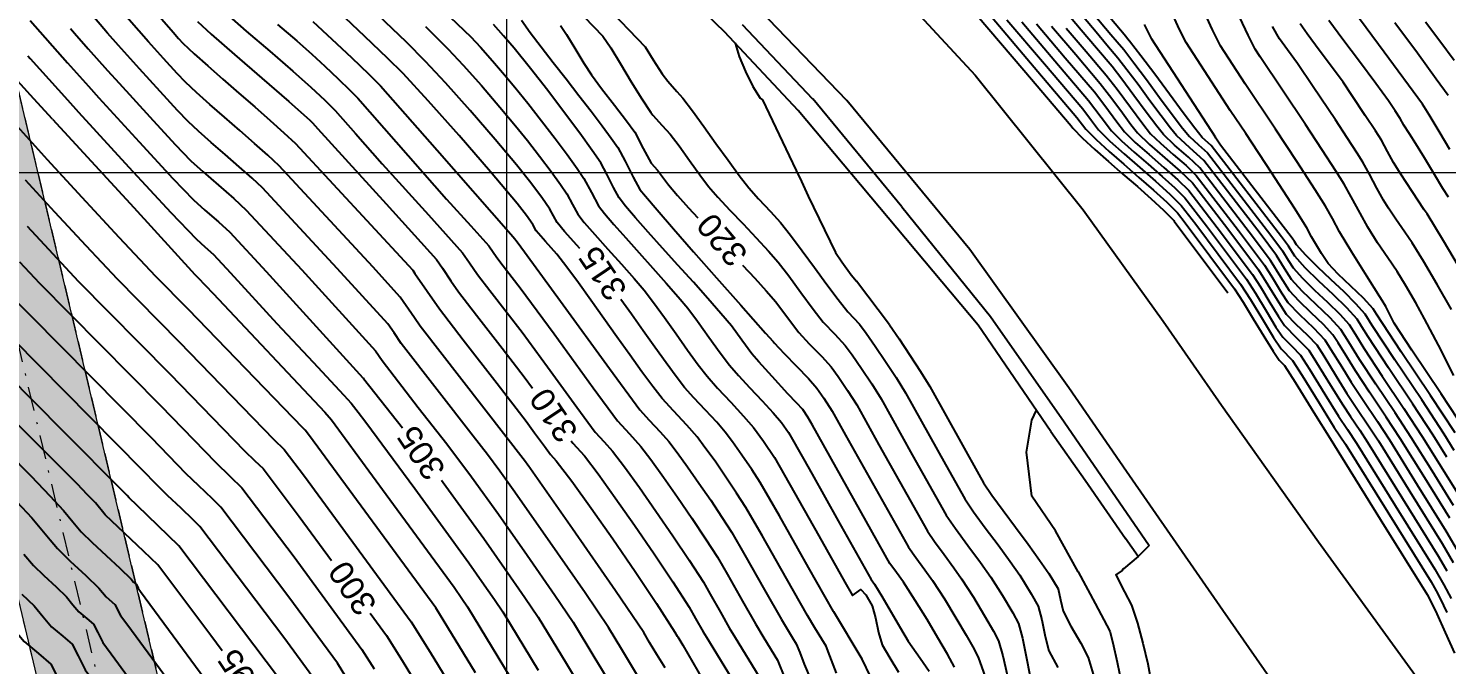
# Model space of a CAD drawing. Extents: x 61466 to 63015, y 108404 to 110397.
# Drawn here: x 62902.7 to 62976.7, y 108574.3 to 108607.5 of the extents above; entities that cross this region are included whole.
import ezdxf
from ezdxf.enums import TextEntityAlignment as Align

# ---------------------------------------------------------------- set-up
doc = ezdxf.new("R2010")
doc.units = 0
doc.header["$LTSCALE"] = 1.000015
doc.header["$MEASUREMENT"] = 0
for name, pattern in [('NASCOSTA', [9.525, 6.35, -3.175]), ('TRATTEGGIATA', [0.75, 0.5, -0.25]), ('TRATTOPUNTO2', [0.5, 0.25, -0.125, 0, -0.125])]:
    doc.linetypes.add(name, pattern=pattern)
for name, color, linetype in [('Bâti', 7, 'Continuous'), ('coordinate', 2, 'Continuous'), ('curve livello 5m', 7, 'Continuous'), ('LIN010TR', 2, 'NASCOSTA'), ('LIN025CO', 7, 'Continuous'), ('Strade', 7, 'Continuous'), ('TRATTCOLO-30', 253, 'Continuous'), ('TRATTCOLO-32', 255, 'Continuous')]:
    doc.layers.add(name, color=color, linetype=linetype)
doc.layers.add('Colori bordi', color=5, linetype='Continuous', plot=False)
doc.layers.add('no_plot', color=5, linetype='Continuous', plot=False)
doc.styles.add('ARIAL', font='arial.ttf')

# ---------------------------------------------------------------- blocks, each defined once
blk = doc.blocks.new('CONTORNO')
at = {"layer": 'Colori bordi', "lineweight": 0, "ltscale": 2, "flags": 128}
for points in [[(-22.578, 81.44), (16.586, -82.868), (15.866, -82.007), (19.27, -96.287), (18.407, -96.98), (19.153, -100.108)], [(28.44, -103.877), (26.165, -94.334), (26.165, -94.334), (25.446, -93.474), (-6.877, 42.135)]]:
    blk.add_lwpolyline(points, dxfattribs=at)

msp = doc.modelspace()

# ---------------------------------------------------------------- hatches: boundary and pattern name
at = {"layer": 'TRATTCOLO-30', "linetype": 'Continuous', "lineweight": 0}
h = msp.add_hatch(color=256, dxfattribs=at)
h.dxf.hatch_style = 1
h.paths.add_polyline_path([(62897.013, 108625.982), (62894.017, 108625.268), (62906.525, 108572.792), (62909.521, 108573.506)])
h.paths.add_polyline_path([(62894.017, 108625.268), (62891.021, 108624.553), (62903.529, 108572.077), (62906.525, 108572.792)])
h.paths.add_polyline_path([(62882.113, 108675.211), (62879.117, 108674.497), (62891.021, 108624.553), (62894.017, 108625.268)])
h.paths.add_polyline_path([(62885.109, 108675.925), (62882.113, 108675.211), (62894.017, 108625.268), (62897.013, 108625.982)])

# ---------------------------------------------------------------- linework, layer by layer
at = {"layer": 'Bâti', "linetype": 'Continuous'}
for p, q in [((62935.341, 108610.933), (62939.045, 108607.341)), ((62942.897, 108603.235), (62939.045, 108607.341)), ((62939.965, 108607.717), (62943.643, 108603.84)), ((62948.308, 108598.213), (62943.655, 108603.848)), ((62952.284, 108592.042), (62942.897, 108603.235)), ((62948.301, 108598.208), (62952.936, 108592.494)), ((62952.936, 108592.494), (62956.782, 108587.012)), ((62956.089, 108586.509), (62952.284, 108592.042)), ((62956.089, 108586.509), (62952.284, 108592.042)), ((62956.089, 108586.509), (62957.88, 108583.96)), ((62956.782, 108587.012), (62961.214, 108580.556)), ((62957.88, 108583.96), (62959.988, 108580.924)), ((62960.644, 108579.986), (62959.988, 108580.924)), ((62961.214, 108580.556), (62960.648, 108579.99))]:
    msp.add_line(p, q, dxfattribs=at)
at = {"layer": 'coordinate', "linetype": 'Continuous', "lineweight": 0}
for p, q in [((62927.666, 108694.377), (62927.666, 108403.974)), ((62875.41, 108600), (63014.666, 108600))]:
    msp.add_line(p, q, dxfattribs=at)
at = {"layer": 'curve livello 5m', "color": 2}
msp.add_line((62902.809, 108607.927), (62904.748, 108605.726), dxfattribs=at)
at = {"layer": 'curve livello 5m', "color": 2, "flags": 128}
for points in [[(62976.758, 108585.159), (62976.043, 108586.308), (62974.981, 108587.918), (62973.712, 108589.815), (62972.644, 108591.435), (62972.317, 108591.961), (62972.072, 108592.353), (62971.529, 108592.954), (62970.827, 108593.637), (62970.071, 108594.347), (62969.367, 108595.031), (62968.821, 108595.636), (62968.488, 108596.166), (62968.121, 108596.655), (62964.453, 108601.415), (62963.99, 108601.838), (62963.601, 108602.318), (62963, 108603.114), (62962.272, 108604.096), (62961.504, 108605.134), (62960.783, 108606.098), (62960.196, 108606.857), (62960.093, 108606.978), (62959.992, 108607.097), (62952.654, 108615.832)], [(62931.492, 108596.035), (62931.335, 108596.21), (62930.696, 108596.923), (62930.305, 108597.396), (62929.935, 108598.096), (62929.512, 108598.696), (62928.864, 108599.553), (62928.186, 108600.409), (62927.079, 108601.729), (62925.773, 108603.237), (62924.487, 108604.678), (62923.446, 108605.801), (62922.448, 108606.795), (62920.969, 108608.216)], [(62911.53, 108607.874), (62912.258, 108607.211), (62913.469, 108606.159), (62914.903, 108604.925), (62916.3, 108603.717), (62917.4, 108602.743), (62917.4, 108602.743), (62917.545, 108602.604), (62917.826, 108602.285), (62921.38, 108598.373), (62924.005, 108595.47), (62924.005, 108595.47), (62924.322, 108595.019), (62924.77, 108594.353), (62925.162, 108593.786), (62925.162, 108593.786), (62926.099, 108592.564), (62927.446, 108590.841), (62928.591, 108589.357), (62928.591, 108589.357), (62929.027, 108588.763)], [(62930.492, 108607.666), (62930.801, 108607.202), (62931.24, 108606.483), (62931.708, 108605.714), (62932.102, 108605.1), (62932.102, 108605.1), (62932.63, 108604.386), (62933.299, 108603.525), (62933.935, 108602.704), (62934.363, 108602.11), (62934.363, 108602.11), (62934.807, 108601.265), (62935.221, 108600.49), (62935.221, 108600.49), (62935.547, 108600.131), (62936.117, 108599.357), (62936.594, 108598.802), (62937.174, 108598.161), (62937.66, 108597.64)], [(62956.116, 108607.645), (62957.382, 108606.157), (62958.667, 108604.648), (62959.146, 108604.021), (62959.73, 108603.234), (62960.267, 108602.512), (62960.609, 108602.079), (62960.609, 108602.079), (62961.234, 108601.475), (62962.035, 108600.776), (62962.84, 108600.075), (62963.476, 108599.462), (62963.476, 108599.462), (62965.325, 108597.062), (62966.921, 108594.931), (62967.417, 108594.148), (62967.977, 108593.227), (62968.37, 108592.625), (62968.37, 108592.625), (62968.863, 108592.107), (62969.476, 108591.528), (62969.967, 108591.012), (62969.967, 108591.012), (62970.332, 108590.438), (62970.977, 108589.39), (62971.541, 108588.487), (62971.541, 108588.487), (62972.056, 108587.705), (62972.669, 108586.789), (62973.181, 108586.012), (62973.181, 108586.012), (62974.827, 108583.367), (62976.514, 108580.655), (62977.085, 108579.664)], [(62976.995, 108592.869), (62976.256, 108594.159), (62975.532, 108595.39), (62974.947, 108596.345), (62974.561, 108596.903), (62974.099, 108597.568), (62973.716, 108598.147), (62973.451, 108598.563), (62973.107, 108599.181), (62972.713, 108599.921), (62972.366, 108600.544), (62972.074, 108601.006), (62971.545, 108601.822), (62970.938, 108602.747), (62969.786, 108604.478), (62968.966, 108605.685), (62968.439, 108606.396), (62968.012, 108606.976), (62967.653, 108607.62)], [(62977.138, 108605.855), (62976.394, 108606.853), (62975.648, 108607.839)], [(62904.748, 108605.726), (62904.904, 108605.553)], [(62904.904, 108605.553), (62905.85, 108604.503)], [(62905.85, 108604.503), (62906.387, 108603.907), (62908.497, 108601.598), (62910.257, 108599.7), (62911.336, 108598.576), (62911.336, 108598.576), (62911.921, 108598.045), (62912.632, 108597.428), (62913.225, 108596.891), (62913.225, 108596.891), (62915.121, 108594.85), (62920.174, 108589.304), (62920.179, 108589.298), (62920.203, 108589.266), (62922.231, 108586.694)], [(62902.638, 108597.216), (62903.98, 108595.769), (62905.316, 108594.348), (62905.316, 108594.348), (62910.101, 108589.513), (62913.994, 108585.494), (62914.536, 108584.975), (62914.96, 108584.565), (62914.96, 108584.565), (62916.851, 108582.062), (62918.537, 108579.768)], [(62939.996, 108595.171), (62940.624, 108594.497), (62941.222, 108593.839), (62941.723, 108593.26), (62941.723, 108593.26), (62942.33, 108592.454), (62942.925, 108591.667), (62942.925, 108591.667), (62943.471, 108591.079), (62944.127, 108590.406), (62944.613, 108589.875), (62944.613, 108589.875), (62944.979, 108589.369), (62945.475, 108588.633), (62945.95, 108587.886), (62945.95, 108587.886), (62947.11, 108585.805), (62949.638, 108581.305), (62950.012, 108580.766), (62950.512, 108580.089), (62951.023, 108579.4), (62951.428, 108578.822), (62951.428, 108578.822), (62952.042, 108577.858), (62952.628, 108576.895), (62953.094, 108576.084), (62953.351, 108575.579), (62953.351, 108575.579), (62953.585, 108574.806), (62953.797, 108573.818)], [(62946.666, 108573.721), (62946.239, 108574.627), (62944.748, 108577.104), (62944.739, 108577.119), (62943.426, 108579.417), (62941.917, 108582.097), (62940.909, 108583.841), (62940.466, 108584.522), (62939.958, 108585.269), (62939.47, 108585.959), (62939.087, 108586.469), (62938.641, 108586.98), (62938.051, 108587.612), (62937.448, 108588.257), (62936.968, 108588.801), (62936.521, 108589.375), (62935.995, 108590.087), (62935.415, 108590.893), (62934.805, 108591.75), (62934.191, 108592.614), (62933.638, 108593.385)], [(62912.829, 108575.061), (62912.235, 108575.866), (62909.458, 108579.542), (62908.731, 108580.242), (62906.72, 108582.154), (62906.205, 108582.773), (62905.801, 108583.199), (62905.261, 108583.769), (62902.06, 108586.978)], [(62931.038, 108586.014), (62931.129, 108585.892), (62931.129, 108585.892), (62931.732, 108585.228), (62932.45, 108584.285), (62933.347, 108583.048), (62934.346, 108581.625), (62935.373, 108580.127), (62936.35, 108578.662), (62937.202, 108577.341), (62937.202, 108577.341), (62937.537, 108576.755), (62937.938, 108576.049), (62937.938, 108576.049), (62938.103, 108575.778), (62939.775, 108573.04)], [(62924.275, 108583.955), (62924.364, 108583.836), (62926.476, 108580.918), (62926.476, 108580.918), (62927.57, 108579.367), (62928.62, 108577.85), (62929.313, 108576.824), (62929.313, 108576.824), (62930.777, 108574.415), (62932.544, 108571.494)], [(62897.158, 108581.629), (62897.908, 108580.837), (62898.384, 108580.279), (62898.959, 108579.578), (62899.552, 108578.849), (62900.084, 108578.204), (62900.473, 108577.757), (62900.473, 108577.757), (62900.902, 108577.349), (62901.332, 108576.94), (62901.332, 108576.94), (62901.935, 108576.215), (62902.497, 108575.545), (62902.497, 108575.545), (62903.242, 108574.921), (62903.874, 108574.377), (62903.874, 108574.377), (62904.279, 108573.592), (62904.743, 108572.662), (62904.743, 108572.662), (62905.861, 108571.125), (62907.438, 108568.987), (62907.912, 108568.404), (62908.129, 108568.145)], [(62960.644, 108579.986), (62959.871, 108579.347), (62959.836, 108579.318), (62959.823, 108579.307), (62959.809, 108579.248), (62959.485, 108579.021), (62959.932, 108578.138), (62960.298, 108577.454), (62960.604, 108576.506), (62960.888, 108575.463), (62961.139, 108574.383), (62961.346, 108573.322)], [(62920.553, 108577.024), (62921.41, 108575.858), (62922.218, 108574.567), (62923.434, 108572.557)]]:
    msp.add_lwpolyline(points, dxfattribs=at)
at = {"layer": 'LIN010TR', "linetype": 'TRATTOPUNTO2', "lineweight": 0, "ltscale": 5, "flags": 128}
msp.add_lwpolyline([(62882.811, 108672.281), (62912.602, 108547.295)], dxfattribs=at)
at = {"layer": 'LIN025CO', "linetype": 'TRATTEGGIATA', "lineweight": 0, "ltscale": 2}
for p, q in [((62873.309, 108725.432), (62919.619, 108531.14)), ((62867.316, 108724.004), (62910.758, 108541.745))]:
    msp.add_line(p, q, dxfattribs=at)
at = {"layer": 'no_plot'}
for p, q in [((62902.809, 108605.949), (62904.748, 108603.798)), ((62903.972, 108602.796), (62902.809, 108604.06)), ((62947.667, 108592.062), (62945.931, 108594.332))]:
    msp.add_line(p, q, dxfattribs=at)
at = {"layer": 'no_plot', "flags": 128}
for points in [[(62917.847, 108614.651), (62925.806, 108607.08), (62926.311, 108606.535), (62926.935, 108605.836), (62927.569, 108605.105), (62928.105, 108604.464), (62928.786, 108603.616), (62929.501, 108602.701), (62930.201, 108601.786), (62930.835, 108600.937), (62931.353, 108600.22), (62931.706, 108599.702), (62932.099, 108598.956), (62932.469, 108598.261), (62932.781, 108597.861), (62933.272, 108597.288), (62933.892, 108596.591), (62934.588, 108595.819), (62935.311, 108595.02), (62936.009, 108594.241), (62936.631, 108593.531), (62937.127, 108592.939), (62937.636, 108592.261), (62938.234, 108591.424), (62938.823, 108590.601), (62939.304, 108589.965), (62939.78, 108589.419), (62940.378, 108588.774), (62941.011, 108588.101), (62941.591, 108587.474), (62942.029, 108586.965), (62942.392, 108586.442), (62943.166, 108585.083), (62943.616, 108584.282), (62944.984, 108581.846), (62946.704, 108578.784), (62946.874, 108578.548), (62947.265, 108577.909), (62947.743, 108577.085), (62948.229, 108576.246), (62948.644, 108575.563), (62949.26, 108574.686), (62949.733, 108573.999)], [(62952.584, 108615.102), (62959.217, 108607.206), (62959.551, 108606.814), (62959.89, 108606.415), (62960.42, 108605.73), (62961.071, 108604.86), (62961.763, 108603.924), (62962.42, 108603.038), (62962.963, 108602.319), (62963.314, 108601.886), (62963.784, 108601.457), (62964.258, 108601.025), (62967.562, 108596.737), (62968.174, 108595.919), (62968.475, 108595.437), (62968.73, 108595.034), (62969.222, 108594.491), (62969.854, 108593.876), (62970.532, 108593.238), (62971.163, 108592.625), (62971.651, 108592.084), (62971.982, 108591.556), (62972.423, 108590.845), (62973.381, 108589.393), (62974.519, 108587.693), (62975.471, 108586.249), (62976.372, 108584.801), (62977.296, 108583.316)], [(62977.1, 108582.65), (62975.985, 108584.442), (62974.898, 108586.19), (62974.056, 108587.467), (62973.05, 108588.971), (62972.203, 108590.256), (62972.203, 108590.256), (62971.647, 108591.151), (62971.23, 108591.816), (62971.23, 108591.816), (62970.666, 108592.427), (62969.937, 108593.122), (62969.208, 108593.818), (62968.64, 108594.431), (62968.64, 108594.431), (62968.282, 108594.997), (62967.861, 108595.672), (62967.861, 108595.672), (62967.003, 108596.818), (62964.063, 108600.634), (62963.347, 108601.287), (62962.638, 108601.934), (62962.638, 108601.934), (62962.325, 108602.32), (62961.841, 108602.961), (62961.255, 108603.751), (62960.637, 108604.587), (62960.057, 108605.362), (62959.584, 108605.973), (62959.584, 108605.973), (62959.009, 108606.65), (62958.442, 108607.316), (62952.515, 108614.372)], [(62976.905, 108581.985), (62975.599, 108584.084), (62974.326, 108586.131), (62973.594, 108587.241), (62972.719, 108588.549), (62971.982, 108589.666), (62971.982, 108589.666), (62971.562, 108590.339), (62971.081, 108591.12), (62970.809, 108591.548), (62970.809, 108591.548), (62970.317, 108592.081), (62969.681, 108592.687), (62969.045, 108593.294), (62968.55, 108593.829), (62968.55, 108593.829), (62968.089, 108594.557), (62967.548, 108595.425), (62967.548, 108595.425), (62966.444, 108596.9), (62963.867, 108600.243), (62963.273, 108600.802), (62962.547, 108601.43), (62961.962, 108601.982), (62961.962, 108601.982), (62961.612, 108602.419), (62961.063, 108603.152), (62960.42, 108604.021), (62959.79, 108604.867), (62959.278, 108605.531), (62959.278, 108605.531), (62958.466, 108606.486), (62957.666, 108607.425), (62952.445, 108613.642)], [(62906.843, 108611.267), (62910.263, 108607.329), (62910.55, 108606.998), (62910.773, 108606.756), (62911.361, 108606.2), (62912.071, 108605.562), (62912.862, 108604.869), (62913.696, 108604.147), (62914.532, 108603.424), (62915.329, 108602.726), (62916.048, 108602.081), (62916.648, 108601.515), (62922.545, 108595.165), (62922.771, 108594.918), (62922.889, 108594.746), (62924.165, 108592.889), (62925.404, 108591.273), (62927.183, 108588.997), (62928.697, 108587.036), (62929.137, 108586.436), (62929.644, 108585.738), (62929.961, 108585.31), (62930.261, 108584.979), (62931.075, 108583.911), (62932.091, 108582.509), (62933.224, 108580.896), (62934.387, 108579.198), (62935.495, 108577.538), (62936.46, 108576.041), (62936.577, 108575.835), (62936.604, 108575.792), (62936.869, 108575.357), (62937.917, 108573.548)], [(62930.628, 108611.019), (62934.906, 108606.558), (62935.332, 108605.883), (62935.79, 108605.149), (62936.093, 108604.773), (62936.552, 108604.232), (62936.871, 108603.881), (62937.384, 108603.219), (62937.975, 108602.409), (62938.604, 108601.527), (62939.231, 108600.648), (62939.817, 108599.847), (62940.32, 108599.2), (62940.826, 108598.639), (62941.453, 108597.977), (62941.975, 108597.4), (62942.498, 108596.739), (62943.103, 108595.929), (62943.748, 108595.047), (62944.389, 108594.171), (62944.983, 108593.378), (62945.486, 108592.746), (62946.093, 108592.102), (62946.446, 108591.628), (62946.921, 108590.947), (62947.46, 108590.146), (62948.005, 108589.309), (62948.498, 108588.523), (62950.586, 108584.778), (62951.593, 108582.985), (62952.052, 108582.318), (62952.663, 108581.484), (62953.331, 108580.586), (62953.963, 108579.725), (62954.464, 108579.005), (62955.062, 108578.044), (62955.423, 108577.388), (62955.611, 108576.682), (62955.782, 108575.803), (62955.974, 108575.066), (62956.443, 108574.192)], [(62906.843, 108607.279), (62906.464, 108607.715), (62905.381, 108608.974), (62904.904, 108609.516)], [(62929.794, 108610.141), (62932.699, 108607.112), (62933.112, 108606.508), (62933.626, 108605.669), (62934.183, 108604.734), (62934.726, 108603.843), (62935.195, 108603.134), (62935.313, 108602.993), (62935.795, 108602.463), (62936.209, 108602.006), (62936.676, 108601.392), (62937.219, 108600.634), (62937.759, 108599.88), (62938.219, 108599.278), (62938.708, 108598.717), (62939.328, 108598.049), (62940.014, 108597.324), (62940.705, 108596.594), (62941.338, 108595.913), (62941.849, 108595.33), (62942.398, 108594.624), (62943.039, 108593.751), (62943.675, 108592.886), (62944.206, 108592.206), (62944.802, 108591.576), (62945.353, 108590.988), (62945.713, 108590.5), (62946.203, 108589.786), (62946.736, 108588.978), (62947.224, 108588.205), (62948.848, 108585.291), (62950.615, 108582.145), (62951.103, 108581.443), (62951.754, 108580.563), (62952.418, 108579.666), (62952.946, 108578.914), (62953.558, 108577.945), (62954.092, 108577.045), (62954.387, 108576.483), (62954.603, 108575.73), (62954.798, 108574.765), (62954.994, 108573.787)], [(62935.958, 108574.182), (62935.517, 108574.88), (62935.141, 108575.501), (62934.829, 108576.014), (62934.829, 108576.014), (62933.355, 108578.198), (62931.121, 108581.424), (62928.796, 108584.723), (62928.796, 108584.723), (62928.785, 108584.737), (62928.779, 108584.745), (62928.651, 108584.911), (62923.169, 108591.991), (62922.87, 108592.425), (62922.122, 108593.514), (62920.689, 108595.086), (62915.792, 108600.359), (62915.214, 108600.902), (62914.513, 108601.527), (62913.739, 108602.2), (62912.943, 108602.888), (62912.174, 108603.559), (62911.48, 108604.177), (62910.913, 108604.711), (62910.913, 108604.711), (62910.474, 108605.173), (62909.757, 108605.953), (62908.977, 108606.816), (62908.977, 108606.816), (62906.843, 108609.273)], [(62976.91, 108601.206), (62976.353, 108602.143), (62975.834, 108603.014), (62975.487, 108603.574), (62975.487, 108603.574), (62973.483, 108606.285), (62971.249, 108609.31)], [(62913.045, 108608.284), (62914.083, 108607.383), (62915.312, 108606.326), (62916.508, 108605.291), (62917.451, 108604.456), (62918.18, 108603.775), (62918.726, 108603.244), (62919.792, 108602.034), (62921.181, 108600.451), (62923.592, 108597.796), (62925.373, 108595.826), (62925.737, 108595.3), (62926.158, 108594.684), (62926.795, 108593.854), (62927.708, 108592.686), (62928.486, 108591.679), (62929.813, 108589.87), (62931.34, 108587.763), (62932.297, 108586.474), (62932.76, 108585.965), (62933.203, 108585.476), (62933.825, 108584.659), (62934.602, 108583.587), (62935.469, 108582.354), (62936.358, 108581.055), (62937.205, 108579.786), (62937.943, 108578.641), (62938.3, 108578.024), (62938.833, 108577.076), (62939.298, 108576.263), (62939.603, 108575.764), (62940.836, 108573.744)], [(62944.898, 108573.897), (62944.55, 108574.807), (62944.35, 108575.301), (62944.35, 108575.301), (62943.77, 108576.264), (62943.379, 108576.905), (62942.278, 108578.832), (62941.013, 108581.079), (62940.168, 108582.541), (62940.168, 108582.541), (62939.682, 108583.291), (62939.124, 108584.122), (62938.552, 108584.946), (62938.029, 108585.675), (62937.616, 108586.221), (62937.616, 108586.221), (62937.074, 108586.832), (62936.378, 108587.573), (62935.8, 108588.22), (62935.8, 108588.22), (62935.308, 108588.848), (62934.735, 108589.619), (62934.102, 108590.493), (62933.433, 108591.432), (62932.748, 108592.397), (62932.07, 108593.349), (62931.419, 108594.251), (62930.818, 108595.063), (62930.289, 108595.747), (62930.289, 108595.747), (62929.708, 108596.405), (62929.224, 108596.964), (62929.224, 108596.964), (62929.049, 108597.293), (62928.705, 108597.769), (62928.226, 108598.382), (62928.226, 108598.382), (62926.835, 108600.042), (62925.191, 108601.937), (62923.575, 108603.75), (62922.266, 108605.162), (62922.266, 108605.162), (62921.462, 108605.962), (62920.272, 108607.106), (62918.913, 108608.387)], [(62928.453, 108607.953), (62928.911, 108607.314), (62929.473, 108606.565), (62930.106, 108605.742), (62930.776, 108604.883), (62931.447, 108604.023), (62932.087, 108603.199), (62932.662, 108602.447), (62933.136, 108601.805), (62933.477, 108601.307), (62933.86, 108600.603), (62934.279, 108599.762), (62934.632, 108599.127), (62934.923, 108598.764), (62935.525, 108598.055), (62936.38, 108597.067), (62937.432, 108595.866), (62938.623, 108594.515), (62939.895, 108593.082), (62941.191, 108591.631), (62941.597, 108591.19), (62941.645, 108591.127), (62942.157, 108590.567), (62942.803, 108589.902), (62943.427, 108589.258), (62943.873, 108588.761), (62944.237, 108588.246), (62944.675, 108587.568), (62945.372, 108586.318), (62948.66, 108580.465), (62949.032, 108579.937), (62949.512, 108579.29), (62949.91, 108578.731), (62950.524, 108577.772), (62951.129, 108576.79), (62951.668, 108575.881), (62952.082, 108575.143), (62952.315, 108574.674), (62952.644, 108573.768)], [(62952.241, 108608.193), (62954.671, 108605.337), (62957.138, 108602.438), (62957.228, 108602.319), (62957.742, 108601.796), (62958.377, 108601.209), (62959.093, 108600.578), (62959.85, 108599.925), (62960.608, 108599.27), (62961.329, 108598.635), (62961.972, 108598.041), (62962.499, 108597.509), (62962.499, 108597.509), (62962.53, 108597.469), (62965.322, 108593.74)], [(62953.016, 108608.083), (62955.213, 108605.501), (62957.444, 108602.88), (62957.904, 108602.271), (62958.448, 108601.723), (62959.128, 108601.101), (62959.891, 108600.436), (62960.683, 108599.754), (62961.45, 108599.085), (62962.138, 108598.458), (62962.694, 108597.9), (62963.089, 108597.388), (62965.668, 108593.943), (62966.115, 108593.252), (62966.654, 108592.374), (62967.203, 108591.47), (62967.682, 108590.697), (62968.009, 108590.217), (62968.284, 108589.939), (62968.834, 108589.073), (62969.808, 108587.492), (62970.659, 108586.128), (62970.892, 108585.776), (62973.282, 108581.934), (62975.733, 108577.995), (62975.854, 108577.779), (62976.227, 108577.001), (62976.676, 108576.014), (62977.15, 108574.951)], [(62953.791, 108607.974), (62955.755, 108605.665), (62957.75, 108603.322), (62958.204, 108602.717), (62958.58, 108602.223), (62959.165, 108601.64), (62959.905, 108600.974), (62960.724, 108600.265), (62961.546, 108599.554), (62962.293, 108598.883), (62962.89, 108598.29), (62963.648, 108597.306), (62965.981, 108594.19), (62966.503, 108593.376), (62967.125, 108592.356), (62967.705, 108591.409), (62968.099, 108590.819), (62968.705, 108590.207), (62969.208, 108589.414), (62970.1, 108587.966), (62970.879, 108586.717), (62971.172, 108586.275), (62971.464, 108585.835), (62973.668, 108582.293), (62975.929, 108578.66), (62976.197, 108578.19), (62976.416, 108577.785), (62976.763, 108577.064)], [(62977.188, 108586.426), (62975.906, 108588.37), (62974.374, 108590.659), (62973.085, 108592.614), (62973.085, 108592.614), (62972.914, 108592.889), (62972.4, 108593.445), (62971.738, 108594.076), (62971.077, 108594.705), (62970.566, 108595.26), (62970.566, 108595.26), (62970.221, 108595.791), (62969.698, 108596.66), (62969.698, 108596.66), (62969.449, 108597.115), (62968.796, 108598.147), (62967.614, 108599.97), (62966.259, 108602.037), (62966.259, 108602.037), (62965.451, 108603.241), (62963.146, 108606.784), (62962.791, 108607.501), (62962.401, 108608.346)], [(62977.76, 108586.485), (62976.451, 108588.463), (62974.921, 108590.745), (62974.008, 108592.144), (62974.008, 108592.144), (62973.569, 108593.024), (62973.387, 108593.338), (62973.255, 108593.528), (62972.573, 108594.595), (62971.798, 108595.847), (62971.161, 108596.907), (62971.161, 108596.907), (62970.781, 108597.603), (62970.422, 108598.258), (62970.422, 108598.258), (62969.889, 108599.1), (62968.925, 108600.587), (62967.819, 108602.274), (62967.819, 108602.274), (62966.231, 108604.638), (62964.945, 108606.615), (62964.524, 108607.45), (62964.038, 108608.498)], [(62977.123, 108589.414), (62976.32, 108591), (62975.596, 108592.379), (62975.596, 108592.379), (62975.133, 108593.211), (62974.603, 108594.123), (62974.167, 108594.841), (62974.167, 108594.841), (62973.672, 108595.557), (62973.133, 108596.333), (62973.133, 108596.333), (62972.625, 108597.154), (62972.223, 108597.879), (62971.764, 108598.736), (62971.394, 108599.401), (62971.394, 108599.401), (62970.981, 108600.053), (62970.235, 108601.205), (62969.379, 108602.511), (62969.379, 108602.511), (62967.012, 108606.036), (62966.745, 108606.446), (62966.391, 108607.168), (62965.947, 108608.082)], [(62904.904, 108607.52), (62905.114, 108607.276), (62905.832, 108606.45), (62906.843, 108605.329)], [(62934.526, 108573.751), (62933.686, 108575.139), (62932.99, 108576.284), (62932.99, 108576.284), (62931.777, 108578.082), (62929.937, 108580.738), (62928.023, 108583.455), (62927.315, 108584.432), (62926.672, 108585.299), (62926.672, 108585.299), (62925.921, 108586.252), (62922.172, 108591.093), (62921.796, 108591.642), (62921.473, 108592.111), (62921.473, 108592.111), (62918.833, 108595.007), (62914.936, 108599.203), (62914.389, 108599.714), (62913.718, 108600.308), (62912.986, 108600.942), (62912.256, 108601.574), (62911.592, 108602.163), (62911.054, 108602.666), (62911.054, 108602.666), (62910.498, 108603.246), (62909.59, 108604.224), (62908.502, 108605.415), (62907.405, 108606.633), (62907.405, 108606.633), (62906.843, 108607.279)], [(62915.72, 108607.727), (62916.717, 108606.865), (62917.502, 108606.17), (62918.177, 108605.546), (62918.877, 108604.886), (62919.491, 108604.296), (62919.906, 108603.883), (62921.916, 108601.602), (62924.535, 108598.617), (62924.535, 108598.617), (62925.805, 108597.219), (62926.742, 108596.183), (62927.155, 108595.582), (62927.49, 108595.145), (62927.971, 108594.53), (62928.38, 108594), (62930.15, 108591.586), (62932.188, 108588.775), (62933.465, 108587.056), (62934.082, 108586.377), (62934.674, 108585.724), (62935.201, 108585.033), (62935.858, 108584.126), (62936.591, 108583.083), (62937.343, 108581.984), (62938.06, 108580.91), (62938.685, 108579.941), (62939.204, 108579.042), (62939.982, 108577.661), (62940.658, 108576.477), (62941.103, 108575.749), (62941.814, 108574.584), (62942.183, 108573.673)], [(62917.552, 108607.883), (62918.545, 108606.967), (62919.575, 108605.996), (62920.477, 108605.129), (62921.086, 108604.522), (62924.04, 108601.169), (62927.89, 108596.783), (62928.11, 108596.539), (62928.152, 108596.479), (62928.274, 108596.321), (62930.488, 108593.303), (62933.036, 108589.788), (62934.633, 108587.638), (62935.113, 108587.099), (62935.693, 108586.482), (62936.145, 108585.972), (62936.576, 108585.407), (62937.114, 108584.665), (62937.713, 108583.811), (62938.329, 108582.912), (62938.915, 108582.034), (62939.426, 108581.241), (62940.109, 108580.061), (62941.13, 108578.246), (62942.018, 108576.691), (62942.602, 108575.735), (62942.792, 108575.424), (62942.972, 108574.972), (62943.209, 108574.371), (62944.249, 108571.922)], [(62923.433, 108607.628), (62924.626, 108606.44), (62925.399, 108605.607), (62926.354, 108604.536), (62927.324, 108603.417), (62928.146, 108602.437), (62928.757, 108601.673), (62929.394, 108600.852), (62929.993, 108600.06), (62930.49, 108599.38), (62930.821, 108598.899), (62931.112, 108598.345), (62931.387, 108597.829), (62931.728, 108597.402), (62932.283, 108596.769), (62932.962, 108596.015), (62933.675, 108595.224), (62934.334, 108594.483), (62934.847, 108593.875), (62935.338, 108593.232), (62935.91, 108592.444), (62936.52, 108591.587), (62937.123, 108590.74), (62937.677, 108589.979), (62938.136, 108589.383), (62938.685, 108588.761), (62939.373, 108588.024), (62940.048, 108587.301), (62940.558, 108586.717), (62941.08, 108585.997), (62941.651, 108585.141), (62943.978, 108581.056), (62945.332, 108578.645), (62945.726, 108577.944), (62946.159, 108578.266), (62946.43, 108577.983), (62946.758, 108577.404), (62946.935, 108576.793), (62947.095, 108576.019), (62947.275, 108575.371), (62947.678, 108574.695), (62948.129, 108573.954)], [(62951.063, 108574.213), (62950.688, 108574.895), (62950.193, 108575.745), (62949.619, 108576.698), (62949.005, 108577.685), (62948.392, 108578.639), (62948.392, 108578.639), (62948.029, 108579.142), (62947.682, 108579.625), (62947.682, 108579.625), (62943.634, 108586.831), (62943.401, 108587.249), (62943.133, 108587.648), (62942.805, 108587.997), (62942.36, 108588.469), (62942.36, 108588.469), (62941.538, 108589.363), (62940.839, 108590.133), (62940.472, 108590.547), (62940.472, 108590.547), (62939.948, 108591.261), (62939.406, 108592.003), (62939.406, 108592.003), (62938.862, 108592.657), (62938.186, 108593.432), (62937.423, 108594.287), (62936.619, 108595.178), (62935.818, 108596.063), (62935.066, 108596.9), (62934.407, 108597.646), (62933.887, 108598.258), (62933.55, 108598.694), (62933.55, 108598.694), (62933.257, 108599.221), (62932.91, 108599.92), (62932.592, 108600.504), (62932.592, 108600.504), (62932.148, 108601.156), (62931.497, 108602.058), (62930.7, 108603.125), (62929.82, 108604.275), (62928.921, 108605.425), (62928.065, 108606.492), (62928.065, 108606.492), (62927.516, 108607.135), (62926.986, 108607.719)], [(62954.566, 108607.864), (62956.298, 108605.829), (62958.055, 108603.764), (62958.713, 108602.89), (62959.257, 108602.175), (62959.776, 108601.657), (62960.433, 108601.065), (62961.161, 108600.436), (62961.891, 108599.804), (62962.555, 108599.207), (62963.085, 108598.681), (62964.207, 108597.225), (62966.295, 108594.437), (62966.761, 108593.709), (62967.318, 108592.796), (62967.837, 108591.949), (62968.189, 108591.421), (62968.658, 108590.948), (62969.125, 108590.475), (62969.583, 108589.755), (62970.392, 108588.441), (62971.1, 108587.307), (62971.569, 108586.599), (62972.037, 108585.894), (62974.055, 108582.651), (62976.124, 108579.325), (62976.594, 108578.502), (62976.978, 108577.791)], [(62955.341, 108607.754), (62956.84, 108605.993), (62958.361, 108604.206), (62958.903, 108603.492), (62959.523, 108602.655), (62959.933, 108602.127), (62960.494, 108601.575), (62961.212, 108600.938), (62961.985, 108600.273), (62962.708, 108599.632), (62963.281, 108599.072), (62964.766, 108597.144), (62966.608, 108594.684), (62967.02, 108594.042), (62967.511, 108593.236), (62967.969, 108592.489), (62968.279, 108592.023), (62968.914, 108591.382), (62969.546, 108590.744), (62969.957, 108590.097), (62970.685, 108588.916), (62971.32, 108587.897), (62971.725, 108587.283), (62972.206, 108586.564), (62972.609, 108585.953), (62974.441, 108583.009), (62976.319, 108579.99), (62976.758, 108579.228)], [(62956.891, 108607.535), (62957.924, 108606.321), (62958.973, 108605.09), (62959.544, 108604.344), (62960.238, 108603.407), (62960.878, 108602.546), (62961.285, 108602.03), (62961.806, 108601.528), (62962.472, 108600.946), (62963.142, 108600.363), (62963.672, 108599.853), (62965.884, 108596.981), (62967.235, 108595.178), (62967.654, 108594.515), (62968.128, 108593.737), (62968.46, 108593.227), (62969.056, 108592.602), (62969.795, 108591.903), (62970.388, 108591.28), (62970.706, 108590.779), (62971.269, 108589.865), (62971.761, 108589.076), (62972.387, 108588.127), (62973.131, 108587.015), (62973.754, 108586.071), (62975.213, 108583.726), (62976.71, 108581.32), (62977.412, 108580.1)], [(62977.144, 108585.517), (62976.615, 108586.367), (62975.444, 108588.144), (62974.043, 108590.237), (62972.864, 108592.025), (62972.864, 108592.025), (62972.493, 108592.621), (62972.009, 108593.165), (62971.391, 108593.778), (62970.705, 108594.427), (62970.018, 108595.076), (62969.398, 108595.691), (62968.911, 108596.238), (62968.911, 108596.238), (62968.801, 108596.412), (62968.68, 108596.574), (62964.943, 108601.424), (62964.699, 108601.8), (62964.671, 108601.843), (62961.347, 108606.953), (62960.972, 108607.722)], [(62977.647, 108594.645), (62976.584, 108596.449), (62975.727, 108597.848), (62975.727, 108597.848), (62975.579, 108598.062), (62974.945, 108599.016), (62974.352, 108599.926), (62973.977, 108600.521), (62973.977, 108600.521), (62973.659, 108601.102), (62973.339, 108601.687), (62973.339, 108601.687), (62973.023, 108602.182), (62972.498, 108602.984), (62972.498, 108602.984), (62971.82, 108604.003), (62971.337, 108604.713), (62971.337, 108604.713), (62970.789, 108605.463), (62970.095, 108606.388), (62969.461, 108607.235), (62969.091, 108607.754)], [(62976.844, 108598.715), (62976.543, 108599.175), (62976.543, 108599.175), (62976.104, 108599.898), (62975.587, 108600.765), (62975.141, 108601.5), (62975.141, 108601.5), (62974.799, 108602.023), (62974.503, 108602.479), (62974.503, 108602.479), (62974.311, 108602.83), (62974.058, 108603.221), (62973.708, 108603.742), (62973.045, 108604.653), (62972.195, 108605.789), (62971.323, 108606.95), (62970.593, 108607.931)], [(62976.818, 108604.015), (62976.207, 108604.88), (62975.221, 108606.226), (62974.047, 108607.802)], [(62939.602, 108606.747), (62939.811, 108606.059), (62940.14, 108605.265), (62940.528, 108604.497), (62940.914, 108603.891), (62941.033, 108603.788), (62942.427, 108600.876), (62942.793, 108600.102), (62943.06, 108599.537), (62943.422, 108598.77), (62944.838, 108595.843), (62945.172, 108595.347), (62945.665, 108594.676), (62945.931, 108594.332)], [(62901.114, 108605.902), (62902.809, 108604.06)], [(62902.687, 108606.085), (62902.809, 108605.949)], [(62906.843, 108605.329), (62907.444, 108604.661), (62909.043, 108602.911), (62910.377, 108601.473), (62911.195, 108600.621), (62911.833, 108600.034), (62912.631, 108599.339), (62913.433, 108598.642), (62914.081, 108598.047), (62916.977, 108594.928), (62920.824, 108590.708), (62921.176, 108590.195), (62923.062, 108587.759), (62924.559, 108585.86), (62925.839, 108584.134), (62927.25, 108582.186), (62927.25, 108582.186), (62928.753, 108580.052), (62930.198, 108577.966), (62931.152, 108576.554), (62932.231, 108574.777), (62933.535, 108572.623)], [(62904.748, 108603.798), (62905.33, 108603.153), (62907.95, 108600.284), (62910.137, 108597.928), (62911.477, 108596.53), (62911.921, 108596.134), (62912.369, 108595.735), (62913.264, 108594.771), (62915.675, 108592.125), (62917.573, 108590.112), (62919.182, 108588.4), (62919.551, 108587.975), (62919.926, 108587.507), (62920.333, 108586.983), (62922.888, 108583.537), (62925.703, 108579.65), (62926.386, 108578.681), (62927.042, 108577.735), (62927.474, 108577.093), (62929.322, 108574.052)], [(62903.972, 108602.796), (62908.212, 108598.188), (62911.391, 108594.688), (62911.552, 108594.525), (62912.349, 108593.703), (62918.186, 108587.502), (62918.526, 108587.11), (62921.394, 108583.211), (62924.93, 108578.382), (62925.339, 108577.799), (62925.635, 108577.363), (62927.867, 108573.69)], [(62926.052, 108573.913), (62923.983, 108577.298), (62917.392, 108586.268), (62917.16, 108586.575), (62917.042, 108586.688), (62911.069, 108592.854), (62909.366, 108594.575), (62907.446, 108596.617), (62905.518, 108598.696), (62903.709, 108600.673), (62902.145, 108602.409)], [(62902.544, 108599.632), (62904.078, 108597.956), (62905.713, 108596.193), (62907.341, 108594.462), (62910.585, 108591.184), (62915.518, 108586.091), (62916.06, 108585.57), (62917.121, 108584.165), (62922.697, 108576.578), (62923.684, 108575), (62925.171, 108572.542)], [(62902.247, 108595.345), (62903.291, 108594.235), (62909.617, 108587.843), (62912.471, 108584.897), (62913.249, 108584.151), (62913.859, 108583.561), (62916.58, 108579.959), (62920.124, 108575.137), (62920.751, 108574.134)], [(62920.365, 108566.6), (62919.335, 108568.164), (62916.742, 108572.193), (62916.742, 108572.193), (62916.264, 108572.976), (62915.768, 108573.65), (62910.559, 108580.547), (62908.379, 108582.644), (62907.969, 108583.034), (62907.864, 108583.16), (62907.782, 108583.247), (62907.672, 108583.363), (62904.523, 108586.512), (62897.217, 108593.895)], [(62920.854, 108568.442), (62919.009, 108571.31), (62919.009, 108571.31), (62918.513, 108572.118), (62917.943, 108573.063), (62917.551, 108573.696), (62917.551, 108573.696), (62916.039, 108575.753), (62911.659, 108581.552), (62911.308, 108581.9), (62910.677, 108582.501), (62909.978, 108583.166), (62909.423, 108583.703), (62909.423, 108583.703), (62908.649, 108584.502), (62899.241, 108594.009)], [(62919.285, 108573.701), (62918.837, 108574.417), (62918.837, 108574.417), (62916.309, 108577.856), (62912.759, 108582.556), (62912.321, 108582.986), (62911.581, 108583.689), (62910.947, 108584.3), (62910.947, 108584.3), (62909.133, 108586.172), (62901.266, 108594.122)], [(62947.667, 108592.062), (62948.169, 108591.326), (62948.728, 108590.483), (62949.276, 108589.635), (62949.773, 108588.842), (62952.324, 108584.265), (62952.571, 108583.825), (62953.01, 108583.181), (62953.587, 108582.386), (62954.238, 108581.51), (62954.897, 108580.623), (62955.5, 108579.795), (62955.982, 108579.097), (62956.459, 108578.292), (62956.595, 108577.724), (62956.733, 108577.138), (62957.13, 108576.355), (62957.653, 108575.466), (62958.03, 108574.711), (62958.299, 108573.852)], [(62957.51, 108579.176), (62956.327, 108581.315), (62955.099, 108583.121), (62954.81, 108585.432), (62955.099, 108587.094), (62955.329, 108587.614)], [(62900.312, 108586.72), (62902.851, 108584.176), (62903.82, 108583.151), (62904.545, 108582.386), (62905.032, 108581.799), (62905.471, 108581.275), (62906.047, 108580.706), (62906.767, 108580.042), (62907.488, 108579.376), (62908.067, 108578.806), (62908.196, 108578.651), (62908.349, 108578.522), (62908.445, 108578.332), (62908.569, 108578.161), (62913.387, 108571.626), (62913.874, 108571.037), (62914.451, 108570.358), (62914.86, 108569.858), (62915.539, 108568.862), (62916.859, 108566.87), (62918.562, 108564.275), (62920.365, 108561.506)], [(62901.84, 108583.104), (62902.886, 108581.999), (62903.33, 108581.47), (62903.84, 108580.844), (62904.221, 108580.395), (62904.894, 108579.743), (62905.709, 108578.994), (62906.383, 108578.34), (62906.772, 108577.875), (62907.23, 108577.486), (62907.52, 108576.914), (62907.892, 108576.402), (62911.9, 108570.966), (62912.475, 108570.265), (62913.196, 108569.414), (62913.88, 108568.606), (62914.346, 108568.028), (62914.789, 108567.379), (62915.649, 108566.081), (62916.759, 108564.39), (62917.949, 108562.562), (62919.358, 108560.346), (62920.365, 108558.77)], [(62902.473, 108580.103), (62902.972, 108579.516), (62903.509, 108578.994), (62904.16, 108578.396), (62904.7, 108577.873), (62905.034, 108577.471), (62905.347, 108577.098), (62905.76, 108576.752), (62906.112, 108576.45), (62906.336, 108576.013), (62906.594, 108575.497), (62907.215, 108574.643), (62910.412, 108570.307)], [(62957.505, 108579.185), (62957.51, 108579.176), (62958.392, 108577.53), (62959.164, 108576.083), (62959.327, 108575.478), (62959.55, 108574.475), (62959.791, 108573.283)], [(62902.369, 108578.022), (62903.016, 108577.407), (62903.485, 108576.843), (62903.922, 108576.322), (62904.501, 108575.837), (62904.993, 108575.413), (62905.308, 108574.803), (62905.668, 108574.08), (62906.538, 108572.884), (62908.925, 108569.647), (62909.508, 108568.926), (62910.223, 108568.072), (62911.002, 108567.154), (62911.773, 108566.244), (62912.468, 108565.413), (62913.016, 108564.732), (62913.144, 108564.554), (62913.285, 108564.36), (62915.649, 108560.699), (62918.032, 108556.96), (62918.187, 108556.75), (62919.362, 108555.044), (62920.166, 108553.907), (62920.365, 108553.585)]]:
    msp.add_lwpolyline(points, dxfattribs=at)
at = {"layer": 'Strade', "linetype": 'Continuous', "flags": 128}
for points in [[(62892.772, 108651.13), (62900.148, 108648.147), (62907.386, 108645.041), (62914.052, 108641.764), (62914.608, 108641.252), (62914.941, 108640.665), (62915.79, 108636.948), (62916.504, 108635.257), (62918.047, 108633.547), (62923.239, 108630.227), (62930.747, 108625.033), (62938.628, 108618.738), (62945.672, 108612.044), (62952.132, 108605.084), (62957.766, 108598.06), (62961.946, 108592.248), (62963.379, 108590.207), (62964.995, 108587.882), (62970.053, 108580.75), (62975.338, 108573.468), (62982.035, 108564.095), (62987.149, 108557.245), (62989.168, 108554.718)], [(62984.573, 108550.065), (62981.63, 108553.96), (62976.786, 108560.369), (62970.335, 108569.606), (62965.055, 108577.165), (62960.028, 108584.423), (62957.019, 108588.776), (62951.853, 108595.986), (62945.432, 108603.766), (62938.641, 108610.819), (62931.005, 108617.66), (62923.584, 108623.366), (62915.122, 108628.94), (62906.498, 108633.619), (62897.472, 108637.707), (62889.845, 108640.556), (62882.125, 108642.927), (62874.847, 108644.738)]]:
    msp.add_lwpolyline(points, dxfattribs=at)

# ---------------------------------------------------------------- block references
at = {"layer": 'TRATTCOLO-32', "linetype": 'Continuous', "lineweight": 0}
msp.add_blockref('CONTORNO', (62894.017, 108625.268), dxfattribs=at)

# ---------------------------------------------------------------- texts
at = {"layer": 'coordinate', "color": 1, "style": 'ARIAL'}
for s, rotation, p in [('320', 130.15208, (62938.451, 108598.006)), ('315', 123.9617, (62932.388, 108596.302)), ('310', 123.9617, (62929.826, 108588.905)), ('305', 123.9617, (62922.912, 108586.943)), ('300', 123.9617, (62919.321, 108579.887)), ('295', 123.9617, (62913.547, 108575.304))]:
    msp.add_text(s, height=1.25, rotation=rotation, dxfattribs=at).set_placement(p, align=Align.RIGHT)

doc.saveas('drawing.dxf')
